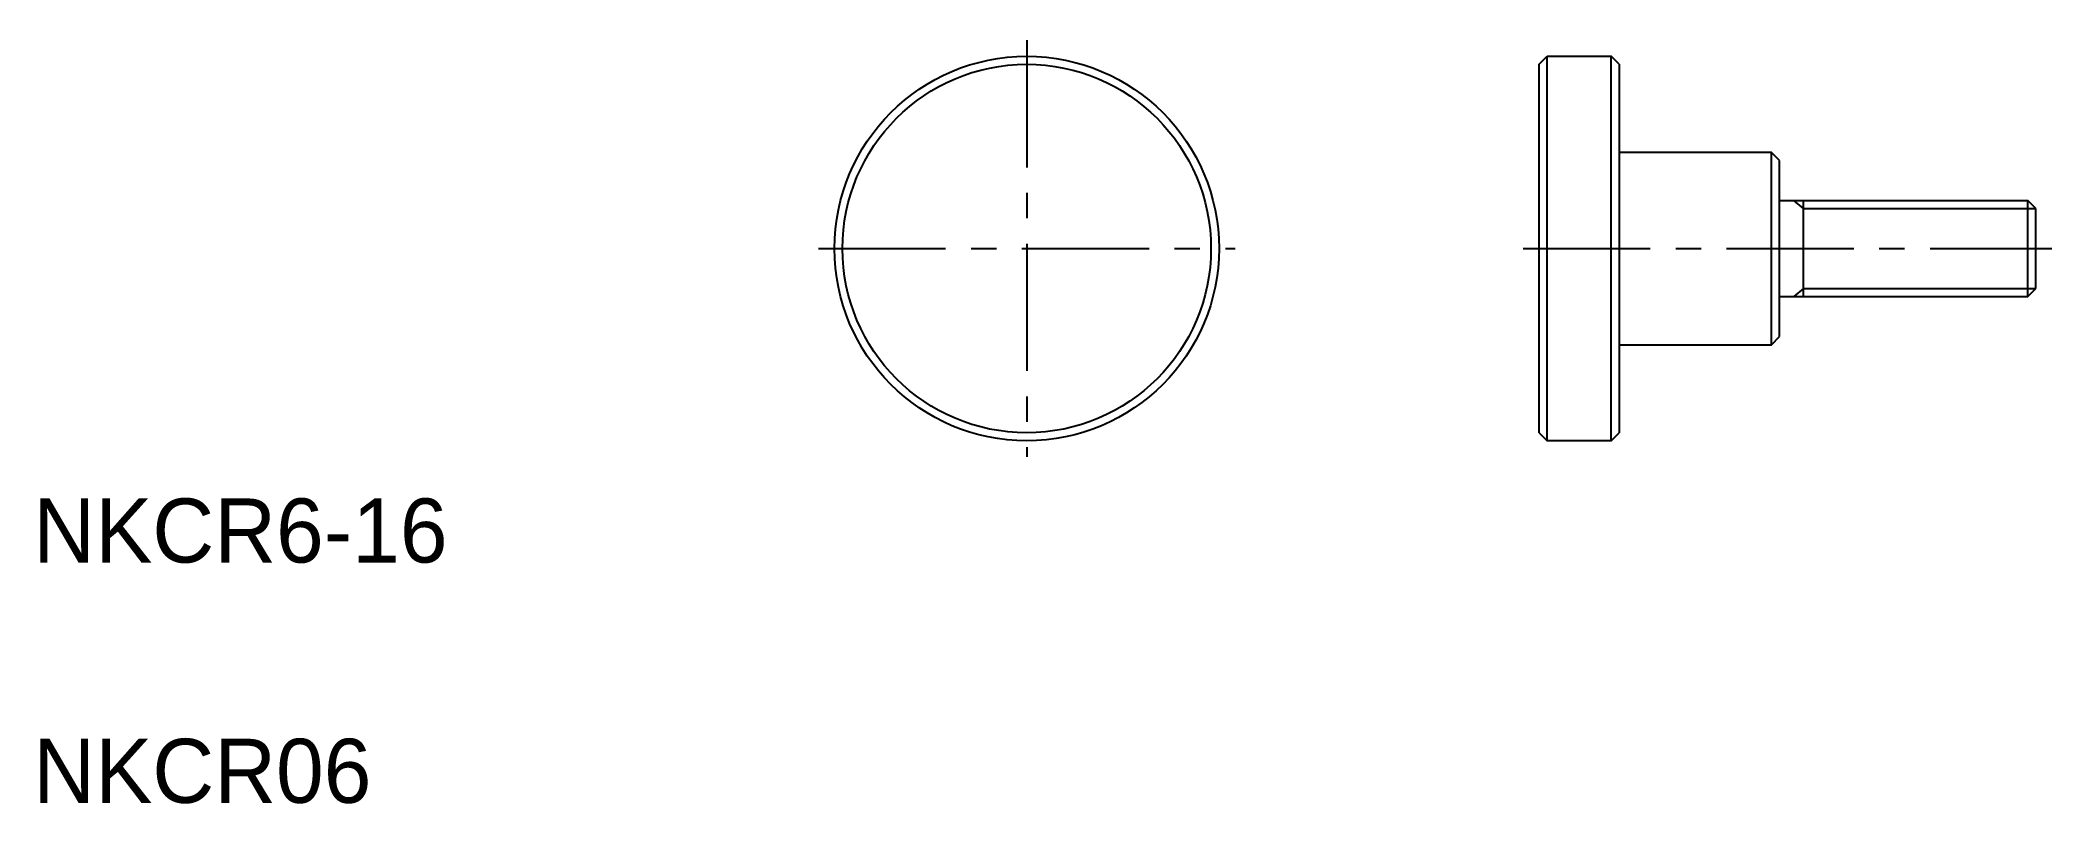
# Model space of a CAD drawing. Extents: x -14 to 111, y 10 to 58.
import ezdxf

# ---------------------------------------------------------------- set-up
doc = ezdxf.new("R2010")
doc.units = 0
doc.header["$LTSCALE"] = 0.25
doc.linetypes.add('CENTER', pattern=[50.8, 31.75, -6.35, 6.35, -6.35])
doc.layers.get('0').update_dxf_attribs({"linetype": 'CONTINUOUS'})
doc.layers.add('CENTER', color=1, linetype='CENTER')

msp = doc.modelspace()

# ---------------------------------------------------------------- linework, layer by layer
at = {"color": 7, "linetype": 'CONTINUOUS'}
for p, q in [((79.13, 56.1), (79.63, 56.6)), ((79.63, 32.6), (79.63, 56.6)), ((79.63, 56.6), (83.63, 56.6)), ((83.63, 32.6), (83.63, 56.6)), ((84.13, 56.1), (83.63, 56.6)), ((79.13, 33.1), (79.13, 56.1)), ((84.13, 56.1), (84.13, 33.1)), ((93.63, 50.6), (84.13, 50.6)), ((93.63, 38.6), (93.63, 50.6)), ((94.13, 50.1), (93.63, 50.6)), ((94.13, 39.1), (94.13, 50.1)), ((94.13, 47.6), (109.63, 47.6)), ((95.63, 41.6), (95.63, 47.6)), ((109.63, 41.6), (109.63, 47.6)), ((110.13, 47.1), (109.63, 47.6)), ((110.13, 42.1), (110.13, 47.1)), ((93.63, 44.6), (93.63, 44.6)), ((93.63, 41.6), (93.63, 41.6)), ((94.13, 41.6), (109.63, 41.6)), ((109.63, 41.6), (110.13, 42.1)), ((93.63, 38.6), (94.13, 39.1)), ((84.13, 38.6), (93.63, 38.6)), ((79.13, 33.1), (79.63, 32.6)), ((83.63, 32.6), (84.13, 33.1)), ((83.63, 32.6), (79.63, 32.6))]:
    msp.add_line(p, q, dxfattribs=at)
at = {"color": 3, "linetype": 'CONTINUOUS'}
for p, q in [((95.63, 47.1), (95.03, 47.6)), ((95.63, 47.1), (110.13, 47.1)), ((95.63, 42.1), (95.03, 41.6)), ((95.63, 42.1), (110.13, 42.1))]:
    msp.add_line(p, q, dxfattribs=at)
at = {"color": 7, "linetype": 'CONTINUOUS'}
for radius in [12, 11.5]:
    msp.add_circle((47.15, 44.6), radius, dxfattribs=at)
at = {"layer": 'CENTER', "color": 1, "linetype": 'CENTER'}
for p, q in [((47.15, 57.6), (47.15, 31.6)), ((34.15, 44.6), (60.15, 44.6)), ((78.13, 44.6), (111.13, 44.6))]:
    msp.add_line(p, q, dxfattribs=at)

# ---------------------------------------------------------------- texts
at = {"color": 7, "linetype": 'CONTINUOUS'}
for s, p in [('NKCR6-16', (-14.86, 25)), ('NKCR06', (-14.86, 10))]:
    msp.add_text(s, height=4, dxfattribs=at).set_placement(p)

doc.saveas('drawing.dxf')
